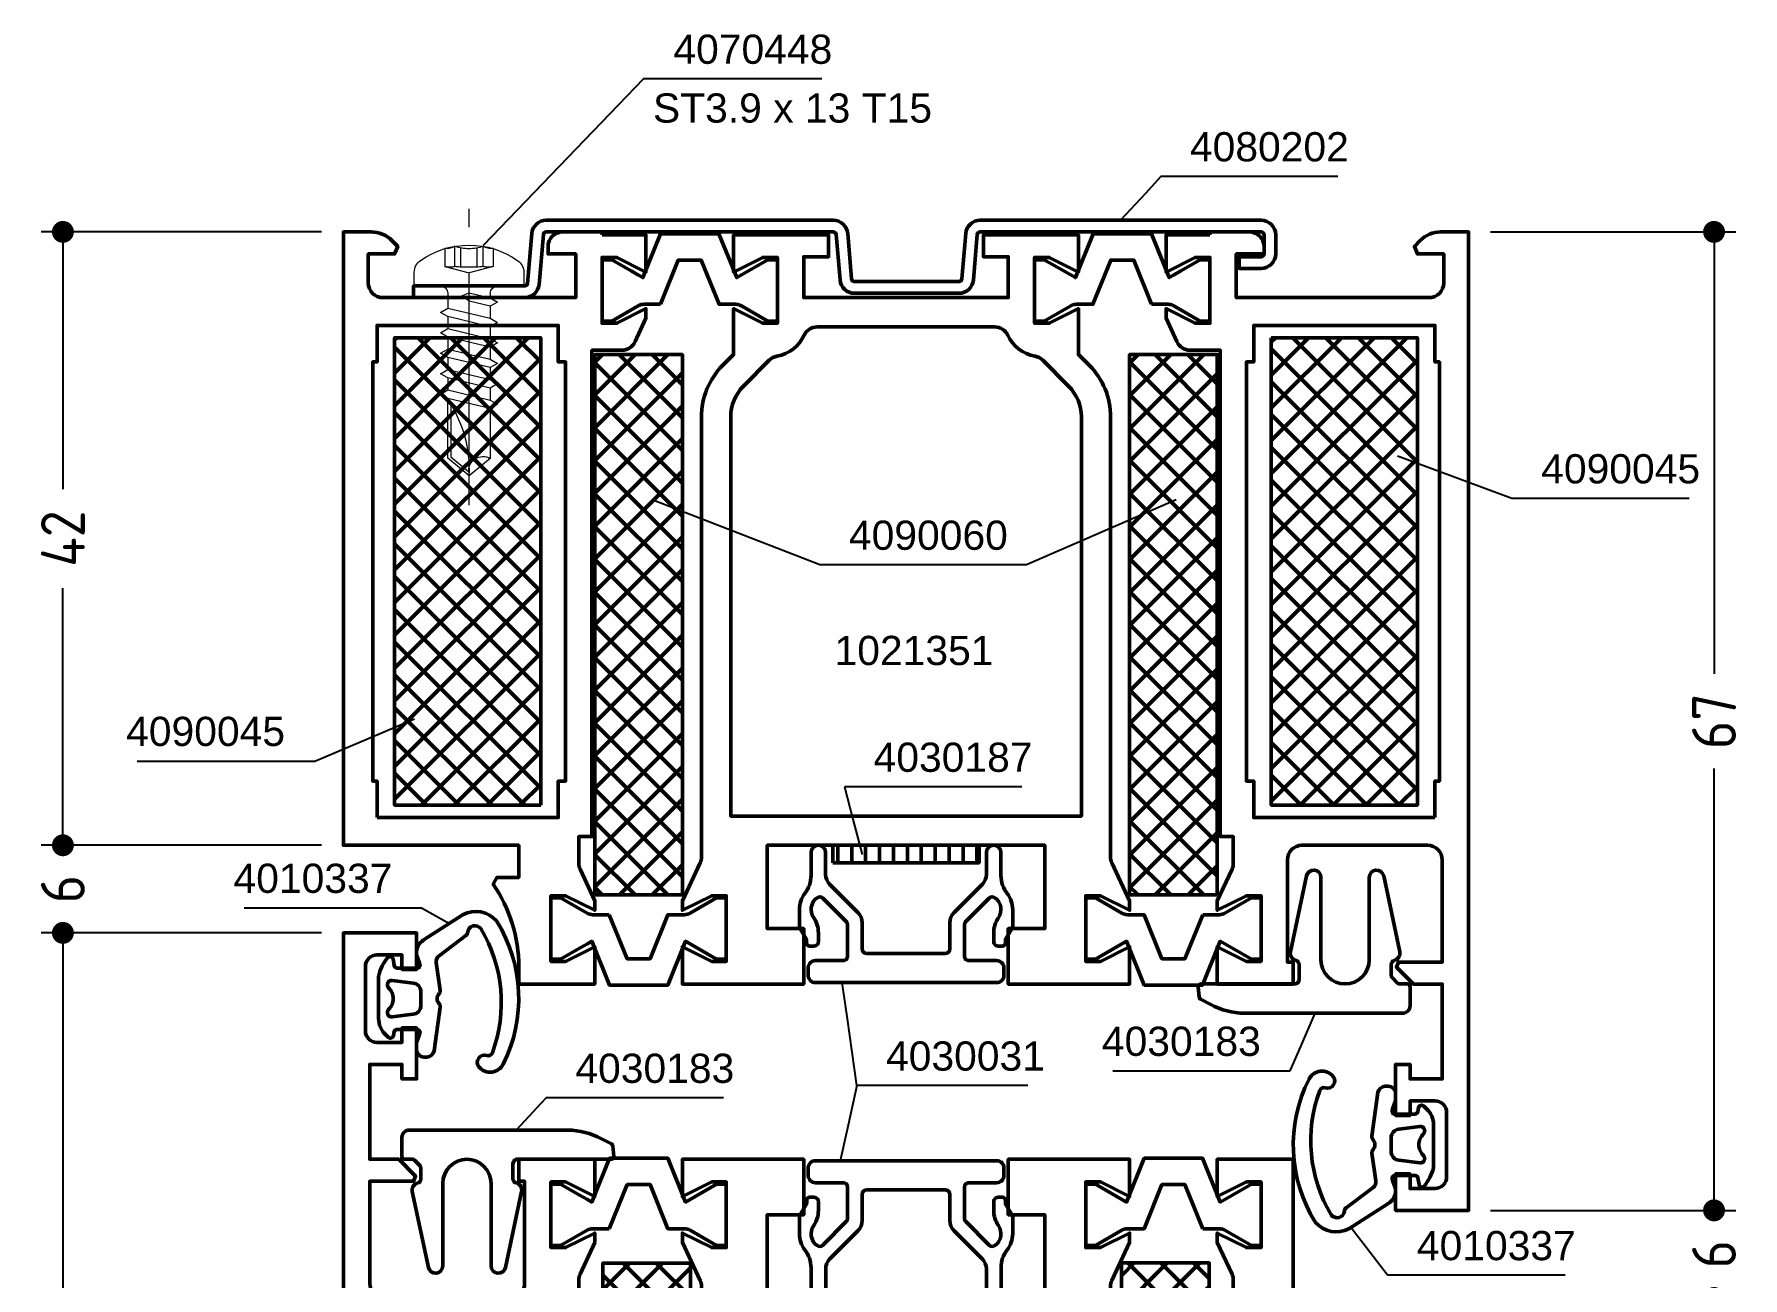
# Model space of a CAD drawing. Header units: millimetres. Extents: x 45 to 163, y 54 to 238.
# Drawn here: x 45.5 to 162.4, y 152.8 to 237.9 of the extents above; entities that cross this region are included whole.
import ezdxf
from ezdxf.enums import TextEntityAlignment as Align

# ---------------------------------------------------------------- set-up
doc = ezdxf.new("R2010")
doc.units = ezdxf.units.MM
doc.linetypes.add('CENTER', pattern=[50.8, 31.75, -6.35, 6.35, -6.35])
doc.linetypes.add('HIDDEN', pattern=[9.525, 6.35, -3.175])
for name, color, linetype, lineweight in [('AM_5', 3, 'Continuous', 25), ('AM_C', 50, 'Continuous', 50), ('AM_S', 80, 'Continuous', 50), ('Cent3', 70, 'CENTER', 18), ('CHide4', 10, 'HIDDEN', 13), ('Cont3', 70, 'Continuous', 18), ('Cont4', 10, 'Continuous', 13)]:
    doc.layers.add(name, color=color, linetype=linetype, lineweight=lineweight)
doc.styles.add('HBS_DIMTEXTSTYLE', font='isocp.shx')
doc.styles.add('SWISSL', font='swissl.ttf')
doc.dimstyles.new('Konstruktionsschnitt 1-1$0', dxfattribs={"dimscale": 0, "dimtxt": 3, "dimasz": 1.5, "dimexe": 1.5, "dimexo": 1.5, "dimgap": 1.5, "dimtad": 0, "dimdsep": 46, "dimtxsty": 'HBS_DIMTEXTSTYLE', "dimblk": 'PUNKT', "dimcen": 0, "dimclrd": 3, "dimclre": 3, "dimclrt": 2, "dimadec": 1, "dimazin": 2, "dimtfac": 0.7, "dimtofl": 0, "dimtmove": 0, "dimatfit": 3, "dimfxl": 0, "dimtolj": 1, "dimtzin": 0, "dimarcsym": 0})

# ---------------------------------------------------------------- blocks, each defined once
blk = doc.blocks.new('ws4070448')
at = {"layer": 'Cent3', "ltscale": 0.5}
blk.add_lwpolyline([(0, -15.02), (0, 5.29)], dxfattribs=at)
at = {"layer": 'CHide4', "ltscale": 0.3}
for p, q in [((-0.97, 1.33), (-0.97, 2.72)), ((-0.56, 1.33), (-0.56, 2.61)), ((0.56, 1.33), (0.56, 2.61)), ((0.97, 1.33), (0.97, 2.72))]:
    blk.add_line(p, q, dxfattribs=at)
for points in [[(-1.65, 2.56), (-1.65, 1.33)], [(1.65, 2.56), (1.65, 1.33)], [(-1.65, 1.33), (0, 0.89)], [(1.65, 1.33), (0, 0.89)]]:
    blk.add_lwpolyline(points, dxfattribs=at)
for centre, radius, start, end in [((-1.59, 3.84), 1.28, 267.2848, 298.8872), ((0, 5.49), 2.94, 250.6988, 289.3012), ((1.59, 3.84), 1.28, 241.1128, 272.7152), ((-1.31, 2.49), 1.21, 253.6643, 286.3357), ((0, 11.41), 10.13, 264.4948, 275.5052), ((1.31, 2.49), 1.21, 253.6643, 286.3357)]:
    blk.add_arc(centre, radius, start, end, dxfattribs=at)
at = {"layer": 'Cont4'}
blk.add_lwpolyline([(3.32, 1.75, 0.314856), (-3.32, 1.75, 0.244912), (-3.75, 0.93), (-3.75, 0), (3.75, 0), (3.75, 0.93, 0.244912), (3.32, 1.75, 0.138291)], format="xyb", dxfattribs=at)
for points in [[(-1.95, -1.1), (-1.45, -1.39), (0, -1.04), (0.5, -0.67), (0, -0.47), (-1.45, -0.81)], [(-1.95, -2.5), (-1.45, -2.79), (1.45, -2.1), (1.95, -1.81), (1.45, -1.52), (-1.45, -2.21)], [(-1.95, -3.9), (-1.45, -4.19), (1.45, -3.5), (1.95, -3.21), (1.45, -2.92), (-1.45, -3.61)], [(-1.95, -5.3), (-1.45, -5.59), (1.45, -4.9), (1.95, -4.61), (1.45, -4.32), (-1.45, -5.01)], [(-1.95, -6.7), (-1.45, -6.99), (1.45, -6.3), (1.95, -6.01), (1.45, -5.72), (-1.45, -6.41)], [(-1.45, -8.39), (1.45, -7.7), (1.95, -7.41), (1.45, -7.12), (-1.45, -7.81), (-1.95, -8.1)]]:
    blk.add_lwpolyline(points, close=True, dxfattribs=at)
for points in [[(-1.45, -0.5), (-1.45, -0.81)], [(1.45, -0.5), (1.45, -1.52)], [(-1.45, -1.39), (-1.45, -2.21)], [(-1.45, -1.39), (-1.45, -2.21)], [(1.45, -2.1), (1.45, -2.92)], [(-1.45, -2.79), (-1.45, -3.61)], [(1.45, -3.5), (1.45, -4.32)], [(-1.45, -4.19), (-1.45, -5.01)], [(-1.45, -5.59), (-1.45, -6.41)], [(1.45, -4.9), (1.45, -5.72)], [(-1.45, -6.99), (-1.45, -7.81)], [(1.45, -6.3), (1.45, -7.12)], [(-1.45, -8.38), (-1.45, -11.81), (0, -13), (1.45, -11.79), (1.45, -7.7)], [(1.24, -8.17), (1.24, -11.7), (0.03, -12.71)]]:
    blk.add_lwpolyline(points, dxfattribs=at)
for centre, radius, start, end in [((-1.95, -0.5), 0.5, 0, 90), ((1.95, -0.5), 0.5, 90, 180), ((8.74, -12.6), 8.74, 146.5114, 182.6031), ((-0.95, -12.64), 0.965, 350.682, 121.1143)]:
    blk.add_arc(centre, radius, start, end, dxfattribs=at)
blk = doc.blocks.new('PUNKT')
at = {"color": 0, "linetype": 'Continuous'}
blk.add_line((-0.5, 0), (-1, 0), dxfattribs=at)
at = {"color": 0, "linetype": 'Continuous', "const_width": 0.5}
blk.add_lwpolyline([(-0.25, 0, 1), (0.25, 0, 1)], format="xyb", close=True, dxfattribs=at)
blk = doc.blocks.new('*D26')
at = {"layer": 'AM_5', "color": 3, "lineweight": -2, "transparency": 16777216}
for p, q in [((65.14, 176.37), (45.94, 176.37)), ((47.44, 174.87), (47.44, 149.44)), ((47.44, 79.87), (47.44, 143.02)), ((65.14, 78.37), (45.94, 78.37))]:
    blk.add_line(p, q, dxfattribs=at)
at = {"layer": 'AM_5', "color": 3, "lineweight": -2, "transparency": 16777216, "xscale": 1.5, "yscale": 1.5, "zscale": 1.5}
for p, rotation in [((47.44, 176.37), 90), ((47.44, 78.37), 270)]:
    blk.add_blockref('PUNKT', p, dxfattribs=dict(at, rotation=rotation))
at = {"layer": 'AM_5', "color": 2, "transparency": 16777216, "insert": (47.44, 146.23), "char_height": 3, "attachment_point": 5, "rotation": 90, "style": 'HBS_DIMTEXTSTYLE'}
blk.add_mtext('\\A1;98', dxfattribs=at)
blk = doc.blocks.new('*S406')
at = {"layer": 'AM_5', "color": 3}
for p, q in [((122.57, 228.17), (121.52, 227.01)), ((134.7, 228.17), (122.57, 228.17))]:
    blk.add_line(p, q, dxfattribs=at)
at = {"layer": 'AM_5', "color": 3, "linetype": 'Continuous'}
blk.add_line((121.52, 227.01), (119.83, 225.17), dxfattribs=at)
at = {"layer": 'AM_5', "color": 2, "insert": (124.57, 229.17), "char_height": 2, "attachment_point": 7, "style": 'SWISSL'}
blk.add_mtext('4080202', dxfattribs=at)
blk = doc.blocks.new('*S407')
at = {"layer": 'AM_5', "color": 3}
for p, q in [((87.17, 234.85), (77.94, 225.24)), ((99.37, 234.85), (87.17, 234.85))]:
    blk.add_line(p, q, dxfattribs=at)
at = {"layer": 'AM_5', "color": 3, "linetype": 'Continuous'}
blk.add_line((77.94, 225.24), (76.21, 223.43), dxfattribs=at)
at = {"layer": 'AM_5', "color": 2, "insert": (89.22, 235.85), "char_height": 2, "attachment_point": 7, "style": 'SWISSL'}
blk.add_mtext('4070448', dxfattribs=at)
blk = doc.blocks.new('ZAHL rechts')
at = {"layer": 'AM_5', "color": 2, "style": 'SWISSL'}
blk.add_attdef('XXX', text='', height=1.5, dxfattribs=at).set_placement((-1.95, -2.5), align=Align.RIGHT)
blk = doc.blocks.new('*S408')
at = {"layer": 'AM_5', "color": 3}
for p, q in [((113.07, 186.37), (100.92, 186.37)), ((100.92, 186.37), (101.5, 184.15))]:
    blk.add_line(p, q, dxfattribs=at)
at = {"layer": 'AM_5', "color": 3, "linetype": 'Continuous'}
blk.add_line((101.5, 184.15), (102.14, 181.73), dxfattribs=at)
at = {"layer": 'AM_5', "color": 2, "insert": (102.92, 187.37), "char_height": 2, "attachment_point": 7, "style": 'SWISSL'}
blk.add_mtext('4030187', dxfattribs=at)
blk = doc.blocks.new('*S409')
at = {"layer": 'AM_5', "color": 3, "linetype": 'Continuous'}
blk.add_line((141.13, 208.14), (138.78, 209.01), dxfattribs=at)
at = {"layer": 'AM_5', "color": 3}
for p, q in [((146.61, 206.12), (141.13, 208.14)), ((158.74, 206.12), (146.61, 206.12))]:
    blk.add_line(p, q, dxfattribs=at)
at = {"layer": 'AM_5', "color": 2, "insert": (148.61, 207.12), "char_height": 2, "attachment_point": 7, "style": 'SWISSL'}
blk.add_mtext('4090045', dxfattribs=at)
blk = doc.blocks.new('*S410')
at = {"layer": 'AM_5', "color": 3, "linetype": 'Continuous'}
blk.add_line((69.19, 190.05), (71.5, 191.03), dxfattribs=at)
at = {"layer": 'AM_5', "color": 3}
for p, q in [((64.67, 188.14), (69.19, 190.05)), ((52.51, 188.14), (64.67, 188.14))]:
    blk.add_line(p, q, dxfattribs=at)
at = {"layer": 'AM_5', "color": 2, "insert": (62.64, 189.14), "char_height": 2, "attachment_point": 9, "style": 'SWISSL'}
blk.add_mtext('4090045', dxfattribs=at)
blk = doc.blocks.new('*S412')
at = {"layer": 'AM_5', "color": 3, "linetype": 'Continuous'}
for p, q in [((101.13, 170.49), (100.78, 172.97)), ((101.18, 163.21), (100.64, 160.77))]:
    blk.add_line(p, q, dxfattribs=at)
at = {"layer": 'AM_5', "color": 3}
for p, q in [((101.77, 165.91), (101.13, 170.49)), ((101.77, 165.91), (101.18, 163.21)), ((113.47, 165.91), (101.77, 165.91))]:
    blk.add_line(p, q, dxfattribs=at)
at = {"layer": 'AM_5', "color": 2, "insert": (103.77, 166.91), "char_height": 2, "attachment_point": 7, "style": 'SWISSL'}
blk.add_mtext('4030031', dxfattribs=at)
blk = doc.blocks.new('*S413')
at = {"layer": 'AM_5', "color": 3}
for p, q in [((59.84, 178.08), (71.99, 178.08)), ((71.99, 178.08), (73.9, 177.02))]:
    blk.add_line(p, q, dxfattribs=at)
at = {"layer": 'AM_5', "color": 2, "insert": (69.99, 179.08), "char_height": 2, "attachment_point": 9, "style": 'SWISSL'}
blk.add_mtext('4010337', dxfattribs=at)
blk = doc.blocks.new('*S414')
at = {"layer": 'AM_5', "color": 3, "linetype": 'Continuous'}
blk.add_line((137.12, 154.21), (135.59, 156.2), dxfattribs=at)
at = {"layer": 'AM_5', "color": 3}
for p, q in [((138.1, 152.93), (137.12, 154.21)), ((150.25, 152.93), (138.1, 152.93))]:
    blk.add_line(p, q, dxfattribs=at)
at = {"layer": 'AM_5', "color": 2, "insert": (140.1, 153.93), "char_height": 2, "attachment_point": 7, "style": 'SWISSL'}
blk.add_mtext('4010337', dxfattribs=at)
blk = doc.blocks.new('*S415')
at = {"layer": 'AM_5', "color": 3}
for p, q in [((80.51, 165.07), (80.17, 164.7)), ((92.65, 165.07), (80.51, 165.07))]:
    blk.add_line(p, q, dxfattribs=at)
at = {"layer": 'AM_5', "color": 3, "linetype": 'Continuous'}
blk.add_line((80.17, 164.7), (78.46, 162.87), dxfattribs=at)
at = {"layer": 'AM_5', "color": 2, "insert": (82.51, 166.07), "char_height": 2, "attachment_point": 7, "style": 'SWISSL'}
blk.add_mtext('4030183', dxfattribs=at)
blk = doc.blocks.new('*S416')
at = {"layer": 'AM_5', "color": 3, "linetype": 'Continuous'}
blk.add_line((132.15, 168.58), (133.15, 170.87), dxfattribs=at)
at = {"layer": 'AM_5', "color": 3}
for p, q in [((131.42, 166.92), (132.15, 168.58)), ((119.29, 166.92), (131.42, 166.92))]:
    blk.add_line(p, q, dxfattribs=at)
at = {"layer": 'AM_5', "color": 2, "insert": (129.42, 167.92), "char_height": 2, "attachment_point": 9, "style": 'SWISSL'}
blk.add_mtext('4030183', dxfattribs=at)
blk = doc.blocks.new('*D54')
at = {"layer": 'AM_5', "color": 3, "lineweight": -2, "transparency": 16777216}
for p, q in [((160.44, 158.87), (160.44, 160.37)), ((145.14, 157.37), (161.94, 157.37)), ((145.14, 151.37), (161.94, 151.37)), ((160.44, 149.87), (160.44, 148.37))]:
    blk.add_line(p, q, dxfattribs=at)
at = {"layer": 'AM_5', "color": 3, "lineweight": -2, "transparency": 16777216, "xscale": 1.5, "yscale": 1.5, "zscale": 1.5}
for p, rotation in [((160.44, 157.37), 270), ((160.44, 151.37), 90)]:
    blk.add_blockref('PUNKT', p, dxfattribs=dict(at, rotation=rotation))
at = {"layer": 'AM_5', "color": 2, "transparency": 16777216, "insert": (160.44, 154.37), "char_height": 3, "attachment_point": 5, "rotation": 90, "style": 'HBS_DIMTEXTSTYLE'}
blk.add_mtext('\\A1;6', dxfattribs=at)
blk = doc.blocks.new('*D55')
at = {"layer": 'AM_5', "color": 3, "lineweight": -2, "transparency": 16777216}
for p, q in [((145.14, 224.37), (161.94, 224.37)), ((160.44, 222.87), (160.44, 194.11)), ((160.44, 158.87), (160.44, 187.63)), ((145.14, 157.37), (161.94, 157.37))]:
    blk.add_line(p, q, dxfattribs=at)
at = {"layer": 'AM_5', "color": 3, "lineweight": -2, "transparency": 16777216, "xscale": 1.5, "yscale": 1.5, "zscale": 1.5}
for p, rotation in [((160.44, 224.37), 90), ((160.44, 157.37), 270)]:
    blk.add_blockref('PUNKT', p, dxfattribs=dict(at, rotation=rotation))
at = {"layer": 'AM_5', "color": 2, "transparency": 16777216, "insert": (160.44, 190.87), "char_height": 3, "attachment_point": 5, "rotation": 90, "style": 'HBS_DIMTEXTSTYLE'}
blk.add_mtext('\\A1;67', dxfattribs=at)
blk = doc.blocks.new('*D56')
at = {"layer": 'AM_5', "color": 3, "lineweight": -2, "transparency": 16777216}
for p, q in [((47.44, 183.87), (47.44, 185.37)), ((65.14, 182.37), (45.94, 182.37)), ((65.14, 176.37), (45.94, 176.37)), ((47.44, 174.87), (47.44, 173.37))]:
    blk.add_line(p, q, dxfattribs=at)
at = {"layer": 'AM_5', "color": 3, "lineweight": -2, "transparency": 16777216, "xscale": 1.5, "yscale": 1.5, "zscale": 1.5}
for p, rotation in [((47.44, 182.37), 270), ((47.44, 176.37), 90)]:
    blk.add_blockref('PUNKT', p, dxfattribs=dict(at, rotation=rotation))
at = {"layer": 'AM_5', "color": 2, "transparency": 16777216, "insert": (47.44, 179.37), "char_height": 3, "attachment_point": 5, "rotation": 90, "style": 'HBS_DIMTEXTSTYLE'}
blk.add_mtext('\\A1;6', dxfattribs=at)
blk = doc.blocks.new('*D57')
at = {"layer": 'AM_5', "color": 3, "lineweight": -2, "transparency": 16777216}
for p, q in [((65.14, 224.37), (45.94, 224.37)), ((47.44, 222.87), (47.44, 206.76)), ((47.44, 183.87), (47.44, 199.98)), ((65.14, 182.37), (45.94, 182.37))]:
    blk.add_line(p, q, dxfattribs=at)
at = {"layer": 'AM_5', "color": 3, "lineweight": -2, "transparency": 16777216, "xscale": 1.5, "yscale": 1.5, "zscale": 1.5}
for p, rotation in [((47.44, 224.37), 90), ((47.44, 182.37), 270)]:
    blk.add_blockref('PUNKT', p, dxfattribs=dict(at, rotation=rotation))
at = {"layer": 'AM_5', "color": 2, "transparency": 16777216, "insert": (47.44, 203.37), "char_height": 3, "attachment_point": 5, "rotation": 90, "style": 'HBS_DIMTEXTSTYLE'}
blk.add_mtext('\\A1;42', dxfattribs=at)
blk = doc.blocks.new('WI1021351')
for points in [[(17.7, 0.2), (17.7, 0), (15, 0, -0.414214), (14, 1), (14, 1.5), (15.9, 1.5), (15.9, 4.5), (2.7, 4.5, 0.414214), (1.7, 3.5), (1.7, 1.5), (3.5, 1.5), (3.71, 0.99), (3.31, 0.59, -0.198912), (1.9, 0), (0, 0), (0, 67), (5, 67), (5, 64.5), (4, 64.5), (4, 65.5), (2.3, 65.5, 0.414214), (1.5, 64.7), (1.5, 60.3, 0.414214), (2.3, 59.5), (4, 59.5), (4, 60.5), (5, 60.5), (5, 57), (4, 57), (4, 58), (1.8, 58), (1.8, 51.5), (3.78, 51.5), (4.94, 50.34), (4.8, 50), (1.8, 50), (1.8, 43, 0.414214), (2.8, 42), (11.4, 42, 0.414214), (12.4, 43), (12.4, 50), (12, 50), (12, 51.5), (17.2, 51.5), (17.2, 48.95), (15.2, 49.95), (14.2, 49.95), (14.2, 45.45), (15.2, 45.45), (17.2, 46.45), (17.2, 45.8), (16.19, 43.64, 0.109518), (16.1, 43.22), (16.1, 41.4), (17, 41.4), (17, 8.1), (19.06, 8.1, -0.294108), (19.97, 7.51), (20.7, 5.9), (20.7, 5.25), (18.7, 6.25), (17.7, 6.25), (17.7, 1.75), (18.7, 1.75), (20.7, 2.75), (20.7, 0.2), (17.7, 0.2)], [(18.19, 46.75), (17.07, 46.75, 0.131652), (16.67, 46.64), (14.86, 45.6), (14.2, 45.6), (14.2, 49.8), (14.86, 49.8), (16.2, 49.02), (16.69, 48.74), (16.99, 48.57), (18.2, 51.57), (22.2, 51.57), (23.41, 48.57), (25.54, 49.8), (26.2, 49.8), (26.2, 45.6), (25.54, 45.6), (23.73, 46.64, 0.131652), (23.33, 46.75), (22.21, 46.75), (20.99, 49.77), (19.41, 49.77)], [(24.5, 12.67, 0.198912), (25.96, 9.13), (26.7, 8.4), (26.7, 5.25), (28.7, 6.25), (29.7, 6.25), (29.7, 1.75), (28.7, 1.75), (26.7, 2.75), (26.7, 0.2), (33.2, 0.2), (33.2, 1.7), (31.5, 1.7), (31.5, 4.5), (45.5, 4.5), (45.5, 1.7), (43.8, 1.7), (43.8, 0.2), (50.3, 0.2), (50.3, 2.75), (48.3, 1.75), (47.3, 1.75), (47.3, 6.25), (48.3, 6.25), (50.3, 5.25), (50.3, 8.4), (51.04, 9.13, 0.198912), (52.5, 12.67), (52.5, 42.79, -0.109518), (52.59, 43.21), (53.8, 45.8), (53.8, 46.45), (51.8, 45.45), (50.8, 45.45), (50.8, 49.95), (51.8, 49.95), (53.8, 48.95), (53.8, 51.5), (45.5, 51.5), (45.5, 47.7), (48, 47.7), (48, 42), (29, 42), (29, 47.7), (31.5, 47.7), (31.5, 51.5), (23.2, 51.5), (23.2, 48.95), (25.2, 49.95), (26.2, 49.95), (26.2, 45.45), (25.2, 45.45), (23.2, 46.45), (23.2, 45.8), (24.41, 43.21, -0.109518), (24.5, 42.79)], [(58.81, 46.75), (59.93, 46.75, -0.131652), (60.33, 46.64), (62.14, 45.6), (62.8, 45.6), (62.8, 49.8), (62.14, 49.8), (60.8, 49.02), (60.31, 48.74), (60.01, 48.57), (58.8, 51.57), (54.8, 51.57), (53.59, 48.57), (51.46, 49.8), (50.8, 49.8), (50.8, 45.6), (51.46, 45.6), (53.27, 46.64, -0.131652), (53.67, 46.75), (54.79, 46.75), (56.02, 49.77), (57.59, 49.77)], [(59.3, 0.2), (59.3, 0), (62, 0, 0.414214), (63, 1), (63, 1.5), (61.1, 1.5), (61.1, 4.5), (74.3, 4.5, -0.414214), (75.3, 3.5), (75.3, 1.5), (73.5, 1.5), (73.29, 0.99), (73.69, 0.58, 0.198912), (75.11, 0), (77, 0), (77, 42), (65, 42), (65, 44.2), (66.5, 44.2), (66.75, 44.67, -0.151177), (65, 50.31), (65, 51.5), (59.8, 51.5), (59.8, 48.95), (61.8, 49.95), (62.8, 49.95), (62.8, 45.45), (61.8, 45.45), (59.8, 46.45), (59.8, 45.8), (60.81, 43.64, -0.109518), (60.9, 43.22), (60.9, 41.4), (60, 41.4), (60, 8.1), (57.94, 8.1, 0.294108), (57.03, 7.51), (56.3, 5.9), (56.3, 5.25), (58.3, 6.25), (59.3, 6.25), (59.3, 1.75), (58.3, 1.75), (56.3, 2.75), (56.3, 0.2), (59.3, 0.2)], [(26.5, 12.67, 0.198912), (27.38, 10.55), (29.14, 8.79, 0.154989), (29.67, 8.51, -0.248244), (31.53, 7.08, 0.293963), (32.44, 6.5), (44.57, 6.5, 0.293963), (45.48, 7.08, -0.248244), (47.33, 8.51, 0.154989), (47.86, 8.79), (49.62, 10.55, 0.198912), (50.5, 12.67), (50.5, 40), (26.5, 40)], [(21.69, 4.95), (20.57, 4.95, -0.131652), (20.17, 5.06), (18.36, 6.1), (17.7, 6.1), (17.7, 1.9), (18.36, 1.9), (19.7, 2.67), (20.19, 2.96), (20.49, 3.13), (21.7, 0.13), (25.7, 0.13), (26.91, 3.13), (29.04, 1.9), (29.7, 1.9), (29.7, 6.1), (29.04, 6.1), (27.23, 5.06, -0.131652), (26.83, 4.95), (25.71, 4.95), (24.49, 1.93), (22.91, 1.93)], [(55.31, 4.95), (56.43, 4.95, 0.131652), (56.83, 5.06), (58.64, 6.1), (59.3, 6.1), (59.3, 1.9), (58.64, 1.9), (57.3, 2.67), (56.81, 2.96), (56.51, 3.13), (55.3, 0.13), (51.3, 0.13), (50.09, 3.13), (47.96, 1.9), (47.3, 1.9), (47.3, 6.1), (47.96, 6.1), (49.77, 5.06, 0.131652), (50.17, 4.95), (51.29, 4.95), (52.52, 1.93), (54.09, 1.93)]]:
    blk.add_lwpolyline(points, format="xyb", close=True)
for points in [[(2.3, 40.1), (2.3, 37.6), (2, 37.6), (2, 8.9), (2.3, 8.9), (2.3, 6.4), (14.7, 6.4), (14.7, 8.9), (15.2, 8.9), (15.2, 37.6), (14.7, 37.6), (14.7, 40.1), (2.3, 40.1)], [(74.7, 40.1), (62.3, 40.1), (62.3, 37.6), (61.8, 37.6), (61.8, 8.9), (62.3, 8.9), (62.3, 6.4), (74.7, 6.4), (74.7, 8.9), (75, 8.9), (75, 37.6), (74.7, 37.6), (74.7, 40.1)]]:
    blk.add_lwpolyline(points, close=True)
blk = doc.blocks.new('WI1021358')
for points in [[(-59.8, 2.2), (-59.8, 1.55), (-61.8, 2.55), (-62.8, 2.55), (-62.8, -1.95), (-61.8, -1.95), (-59.8, -0.95), (-59.8, -3.5), (-65, -3.5), (-65, -2), (-64.6, -2), (-64.6, 5, 0.414214), (-65.6, 6), (-74.2, 6, 0.414214), (-75.2, 5), (-75.2, -2), (-72.2, -2), (-72.06, -2.34), (-73.22, -3.5), (-75.2, -3.5), (-75.2, -10), (-73, -10), (-73, -9), (-72, -9), (-72, -12.5), (-73, -12.5), (-73, -11.5), (-74.7, -11.5, 0.414214), (-75.5, -12.3), (-75.5, -16.7, 0.414214), (-74.7, -17.5), (-73, -17.5), (-73, -16.5), (-72, -16.5), (-72, -19), (-77, -19), (-77, 79), (-72, 79), (-72, 76.5), (-73, 76.5), (-73, 77.5), (-74.7, 77.5, 0.414214), (-75.5, 76.7), (-75.5, 72.3, 0.414214), (-74.7, 71.5), (-73, 71.5), (-73, 72.5), (-72, 72.5), (-72, 69), (-73, 69), (-73, 70), (-75, 70), (-75, 50.5, 0.414214), (-74, 49.5), (-61.1, 49.5), (-61.1, 52.5), (-63, 52.5), (-63, 53, -0.414214), (-62, 54), (-59.3, 54), (-59.3, 53.8), (-56.3, 53.8), (-56.3, 51.25), (-58.3, 52.25), (-59.3, 52.25), (-59.3, 47.75), (-58.3, 47.75), (-56.3, 48.75), (-56.3, 48.1), (-57.03, 46.49, -0.294108), (-57.94, 45.9), (-60, 45.9), (-60, 6.6), (-60.9, 6.6), (-60.9, 4.78, 0.109518), (-60.81, 4.36), (-59.8, 2.2)], [(-55.31, 49.05), (-56.43, 49.05, 0.131652), (-56.83, 48.94), (-58.64, 47.9), (-59.3, 47.9), (-59.3, 52.1), (-58.64, 52.1), (-57.3, 51.33), (-56.81, 51.05), (-56.51, 50.87), (-55.3, 53.88), (-51.3, 53.88), (-50.09, 50.87), (-47.96, 52.1), (-47.3, 52.1), (-47.3, 47.9), (-47.96, 47.9), (-49.77, 48.94, 0.131652), (-50.17, 49.05), (-51.29, 49.05), (-52.51, 52.08), (-54.08, 52.08)], [(-24.5, 41.33, 0.198912), (-25.96, 44.86), (-26.7, 45.6), (-26.7, 48.75), (-28.7, 47.75), (-29.7, 47.75), (-29.7, 52.25), (-28.7, 52.25), (-26.7, 51.25), (-26.7, 53.8), (-33.2, 53.8), (-33.2, 52.3), (-31.5, 52.3), (-31.5, 49.5), (-45.5, 49.5), (-45.5, 52.3), (-43.8, 52.3), (-43.8, 53.8), (-50.3, 53.8), (-50.3, 51.25), (-48.3, 52.25), (-47.3, 52.25), (-47.3, 47.75), (-48.3, 47.75), (-50.3, 48.75), (-50.3, 45.6), (-51.04, 44.86, 0.198912), (-52.5, 41.33), (-52.5, 5.21, -0.109518), (-52.59, 4.79), (-53.8, 2.2), (-53.8, 1.55), (-51.8, 2.55), (-50.8, 2.55), (-50.8, -1.95), (-51.8, -1.95), (-53.8, -0.95), (-53.8, -3.5), (-45.5, -3.5), (-45.5, 0.3), (-48, 0.3), (-48, 6), (-29, 6), (-29, 0.3), (-31.5, 0.3), (-31.5, -3.5), (-23.2, -3.5), (-23.2, -0.95), (-25.2, -1.95), (-26.2, -1.95), (-26.2, 2.55), (-25.2, 2.55), (-23.2, 1.55), (-23.2, 2.2), (-24.41, 4.79, -0.109518), (-24.5, 5.21)], [(-21.69, 49.05), (-20.57, 49.05, -0.131652), (-20.17, 48.94), (-18.36, 47.9), (-17.7, 47.9), (-17.7, 52.1), (-18.36, 52.1), (-19.7, 51.33), (-20.19, 51.05), (-20.49, 50.87), (-21.7, 53.88), (-25.7, 53.88), (-26.91, 50.87), (-29.04, 52.1), (-29.7, 52.1), (-29.7, 47.9), (-29.04, 47.9), (-27.23, 48.94, -0.131652), (-26.83, 49.05), (-25.71, 49.05), (-24.49, 52.08), (-22.91, 52.08)], [(-17.7, 54), (-15, 54, -0.414214), (-14, 53), (-14, 52.5), (-15.9, 52.5), (-15.9, 49.5), (-2.7, 49.5, 0.414214), (-1.7, 50.5), (-1.7, 52.5), (-3.5, 52.5), (-3.71, 53.01), (-3.31, 53.41, -0.198912), (-1.9, 54), (0, 54), (0, 6), (-12, 6), (-12, -3.5), (-17.2, -3.5), (-17.2, -0.95), (-15.2, -1.95), (-14.2, -1.95), (-14.2, 2.55), (-15.2, 2.55), (-17.2, 1.55), (-17.2, 2.2), (-16.19, 4.36, 0.109518), (-16.1, 4.78), (-16.1, 6.6), (-17, 6.6), (-17, 45.9), (-19.06, 45.9, -0.294108), (-19.97, 46.49), (-20.7, 48.1), (-20.7, 48.75), (-18.7, 47.75), (-17.7, 47.75), (-17.7, 52.25), (-18.7, 52.25), (-20.7, 51.25), (-20.7, 53.8), (-17.7, 53.8), (-17.7, 54)], [(-26.5, 8), (-50.5, 8), (-50.5, 41.33, -0.198912), (-49.62, 43.45), (-47.86, 45.21, -0.154989), (-47.33, 45.49, 0.248244), (-45.47, 46.91, -0.293963), (-44.56, 47.5), (-32.43, 47.5, -0.293963), (-31.52, 46.91, 0.248244), (-29.67, 45.49, -0.154989), (-29.14, 45.21), (-27.38, 43.45, -0.198912), (-26.5, 41.33)], [(-58.81, 1.25), (-59.93, 1.25, -0.131652), (-60.33, 1.36), (-62.14, 2.4), (-62.8, 2.4), (-62.8, -1.8), (-62.14, -1.8), (-60.8, -1.03), (-60.31, -0.74), (-60.01, -0.57), (-58.8, -3.57), (-54.8, -3.57), (-53.59, -0.57), (-51.46, -1.8), (-50.8, -1.8), (-50.8, 2.4), (-51.46, 2.4), (-53.27, 1.36, -0.131652), (-53.67, 1.25), (-54.79, 1.25), (-56.01, -1.77), (-57.58, -1.77)], [(-18.19, 1.25), (-17.07, 1.25, 0.131652), (-16.67, 1.36), (-14.86, 2.4), (-14.2, 2.4), (-14.2, -1.8), (-14.86, -1.8), (-16.2, -1.03), (-16.69, -0.74), (-16.99, -0.57), (-18.2, -3.57), (-22.2, -3.57), (-23.41, -0.57), (-25.54, -1.8), (-26.2, -1.8), (-26.2, 2.4), (-25.54, 2.4), (-23.73, 1.36, 0.131652), (-23.33, 1.25), (-22.21, 1.25), (-20.99, -1.77), (-19.41, -1.77)]]:
    blk.add_lwpolyline(points, format="xyb", close=True)
for points in [[(-62.3, 47.6), (-74.7, 47.6), (-74.7, 45.1), (-75, 45.1), (-75, 10.4), (-74.7, 10.4), (-74.7, 7.9), (-62.3, 7.9), (-62.3, 10.4), (-61.8, 10.4), (-61.8, 45.1), (-62.3, 45.1), (-62.3, 47.6)], [(-14.7, 7.9), (-2.3, 7.9), (-2.3, 10.4), (-2, 10.4), (-2, 45.1), (-2.3, 45.1), (-2.3, 47.6), (-14.7, 47.6), (-14.7, 45.1), (-15.2, 45.1), (-15.2, 10.4), (-14.7, 10.4), (-14.7, 7.9)]]:
    blk.add_lwpolyline(points, close=True)
blk = doc.blocks.new('WI4080202')
blk.add_lwpolyline([(-48.32, -0.18), (-48.61, -3.59, -0.388879), (-49.61, -4.5), (-57.2, -4.5), (-57.2, -3.7), (-49.61, -3.7, 0.388879), (-49.41, -3.52), (-49.11, -0.11, -0.388879), (-48.12, 0.8), (-28.48, 0.8, -0.388879), (-27.49, -0.11), (-27.22, -3.22, 0.388879), (-27.02, -3.4), (-19.88, -3.4, 0.388879), (-19.68, -3.22), (-19.41, -0.11, -0.388879), (-18.42, 0.8), (0.8, 0.8, -0.414214), (1.8, -0.2), (1.8, -1.5, -0.414214), (0.8, -2.5), (-0.7, -2.5), (-0.7, -1.7), (0.8, -1.7, 0.414214), (1, -1.5), (1, -0.2, 0.414214), (0.8, 0), (-18.42, 0, 0.388879), (-18.62, -0.18), (-18.89, -3.29, -0.388879), (-19.88, -4.2), (-27.02, -4.2, -0.388879), (-28.01, -3.29), (-28.28, -0.18, 0.388879), (-28.48, 0), (-48.12, 0, 0.388879), (-48.32, -0.18)], format="xyb", close=True)
blk = doc.blocks.new('WI4030187')
h = blk.add_hatch()
h.set_pattern_fill('LINE', color=256, scale=0.3, angle=90)
h.set_pattern_definition([(90, (93.841, 147.6397), (-0.9525, 6e-17), [])])
h.paths.add_polyline_path([(5, 0), (5, 1.2), (-5, 1.2), (-5, 0)])
blk.add_lwpolyline([(5, 1.2), (5, 0), (-5, 0), (-5, 1.2), (5, 1.2)], close=True)
blk = doc.blocks.new('WI4010337')
for points in [[(3, -2.6, -0.059278), (2.91, -2.59, -0.117049), (1.67, -1.96, -0.635393), (1.77, -1.61), (2.23, -1.53, 0.36397), (2.4, -1.33), (2.4, 0.04, 0.520567), (2.13, 0.23), (1.55, 0.02, -0.087489), (1.45, 0), (1.34, 0, -0.254502), (0.5, 0.46), (-1.26, 3.19, -0.346313), (-0.82, 5.48, -0.262362), (8.99, 5.92, -0.532594), (9.19, 4.28, -0.763093), (8.39, 4.81, 0.405422), (8.21, 5.19, 0.226764), (-0.3, 4.4, 0.686875), (-0.04, 3.5, -0.213671), (0.17, 3.38), (1.56, 1.54, 0.272627), (2.03, 1.35), (3.91, 1.62, -0.228564), (4.16, 1.54, 0.398435), (4.84, 1.54, -0.228564), (5.09, 1.62), (8.07, 1.2, -0.373635), (8.5, 0.7), (8.5, 0.5, -0.414214), (8, 0), (7.55, 0, -0.087489), (7.45, 0.02), (6.87, 0.23, 0.520567), (6.6, 0.04), (6.6, -1.33, 0.36397), (6.77, -1.53), (7.03, -1.58, -0.594937), (7.15, -1.91), (6.95, -2.12, -0.208), (5.85, -2.6)], [(4.98, 0.3, -0.378866), (5.57, -0.23), (5.75, -1.66, -0.717695), (5.24, -1.91, 0.421053), (3.76, -1.91, -0.717695), (3.25, -1.66), (3.43, -0.23, -0.378866), (4.02, 0.3)]]:
    blk.add_lwpolyline(points, format="xyb", close=True)
blk = doc.blocks.new('WI4030183')
blk.add_lwpolyline([(7.3, 2, -0.414214), (7.8, 1.5), (7.8, 0.2, -0.414214), (7.6, 0), (7.08, 0, 0.198912), (6.94, -0.06), (6.59, -0.41, 0.198912), (6.5, -0.62), (6.5, -1.33, 0.341999), (6.72, -1.62, -0.401322), (7.09, -2.2), (5.99, -7.4, -0.900845), (5, -7.3), (5, -1.65, 1), (1.7, -1.65), (1.7, -7.3, -0.900845), (0.71, -7.4), (-0.39, -2.2, -0.401322), (-0.03, -1.62, 0.341999), (0.2, -1.33), (0.2, -0.3, 0.445229), (-0.13, 0), (-6.51, 0, -0.445229), (-6.71, 0.22), (-6.64, 0.89, -0.249328), (-6.54, 1.05), (-5.85, 1.41, -0.120826), (-3.54, 2), (7.3, 2)], format="xyb", close=True)
blk = doc.blocks.new('WI4030031')
blk.add_lwpolyline([(6.2, -9.4, 0.414214), (6.7, -8.9), (6.7, -8.4, 0.414214), (6.2, -7.9), (4.3, -7.9, -0.414214), (4, -7.6), (4, -5.44, -0.198912), (4.09, -5.23), (5.7, -3.62, -0.366985), (6.08, -3.59, -0.409938), (6.32, -4.97, 0.152896), (6, -6), (6, -6.6, 0.414214), (6.3, -6.9), (6.6, -6.9, 0.414214), (6.8, -6.7), (6.8, -6.55, -0.131652), (6.84, -6.4), (7.26, -5.67, 0.131652), (7.3, -5.52), (7.3, -4.4, 0.166731), (6.92, -3.3, -0.166731), (6.5, -2.07), (6.5, -0.5, 1), (5.5, -0.5), (5.5, -1.99, -0.198912), (5.21, -2.69), (3.29, -4.61, 0.198912), (3, -5.31), (3, -7.1, -0.414214), (2.7, -7.4), (-2.7, -7.4, -0.414214), (-3, -7.1), (-3, -5.31, 0.198912), (-3.29, -4.61), (-5.21, -2.69, -0.198912), (-5.5, -1.99), (-5.5, -0.5, 1), (-6.5, -0.5), (-6.5, -2.07, -0.166731), (-6.92, -3.3, 0.166731), (-7.3, -4.4), (-7.3, -5.52, 0.131652), (-7.26, -5.67), (-6.84, -6.4, -0.131652), (-6.8, -6.55), (-6.8, -6.7, 0.414214), (-6.6, -6.9), (-6.3, -6.9, 0.414214), (-6, -6.6), (-6, -6, 0.152896), (-6.32, -4.97, -0.409938), (-6.08, -3.59, -0.366985), (-5.7, -3.62), (-4.09, -5.23, -0.198912), (-4, -5.44), (-4, -7.6, -0.414214), (-4.3, -7.9), (-6.2, -7.9, 0.414214), (-6.7, -8.4), (-6.7, -8.9, 0.414214), (-6.2, -9.4), (6.2, -9.4)], format="xyb", close=True)
blk = doc.blocks.new('WI4090045')
h = blk.add_hatch()
h.set_pattern_fill('ANSI37', color=256, scale=0.5, angle=90, style=0)
h.set_pattern_definition([(135, (239.1666, -143.99), (-1.122532, -1.122532), []), (225, (239.1666, -143.99), (1.122532, -1.122532), [])])
h.paths.add_polyline_path([(32.85, -11.2), (32.85, -1.2), (0.85, -1.2), (0.85, -11.2)])
blk.add_lwpolyline([(0.85, -11.2), (0.85, -1.2), (32.85, -1.2), (32.85, -11.2), (0.85, -11.2)], close=True)
blk = doc.blocks.new('WI4090060')
h = blk.add_hatch()
h.set_pattern_fill('ANSI37', color=256, scale=0.5, angle=90, style=0)
h.set_pattern_definition([(135, (232.4666, -129.84), (-1.122532, -1.122532), []), (225, (232.4666, -129.84), (1.122532, -1.122532), [])])
h.paths.add_polyline_path([(0.3, -0.2), (0.3, -6.2), (37.3, -6.2), (37.3, -0.2)])
blk.add_lwpolyline([(37.3, -0.2), (37.3, -6.2), (0.3, -6.2), (0.3, -0.2), (37.3, -0.2)], close=True)
blk = doc.blocks.new('WI4090062')
h = blk.add_hatch()
h.set_pattern_fill('ANSI37', color=256, scale=0.5, angle=90, style=0)
h.set_pattern_definition([(135, (128.208, -172.44), (-1.122532, -1.122532), []), (225, (128.208, -172.44), (1.122532, -1.122532), [])])
h.paths.add_polyline_path([(-42.3, -0.74), (-42.3, -6.74), (-0.3, -6.74), (-0.3, -0.74)])
blk.add_lwpolyline([(-0.3, -0.75), (-0.3, -6.75), (-42.3, -6.75), (-42.3, -0.75), (-0.3, -0.75)], close=True)

msp = doc.modelspace()

# ---------------------------------------------------------------- linework, layer by layer
at = {"layer": 'AM_5', "color": 3}
msp.add_lwpolyline([(123.637, 206.012), (113.389, 201.573), (99.233, 201.573), (87.765, 206.012)], dxfattribs=at)

# ---------------------------------------------------------------- block references
at = {"xscale": -1}
msp.add_blockref('ws4070448', (75.235, 220.667), dxfattribs=at)
at = {"layer": 'AM_5'}
for name in ['*S407', '*S406', '*S409', '*S410', '*S408', '*S413', '*S412', '*S416', '*S415', '*S414']:
    msp.add_blockref(name, (0, 0), dxfattribs=at)
at = {"layer": 'AM_C'}
for name, p in [('WI4080202', (128.64, 224.367)), ('WI4030031', (105.14, 182.369))]:
    msp.add_blockref(name, p, dxfattribs=at)
for name, p, rotation in [('WI4090045', (68.939, 184.269), 90), ('WI4090045', (141.34, 217.967), 270), ('WI4090060', (126.64, 216.267), 270), ('WI4030187', (105.14, 182.369), 180), ('WI4010337', (71.641, 176.366), 270), ('WI4010337', (138.64, 157.367), 90), ('WI4030031', (105.141, 151.367), 180), ('WI4090062', (126.64, 111.467), 270)]:
    msp.add_blockref(name, p, dxfattribs=dict(at, rotation=rotation))
at = {"layer": 'AM_C', "xscale": -1}
for name, p, rotation in [('WI4090060', (83.639, 216.269), 90), ('WI4030183', (131.84, 172.872), 180), ('WI4090062', (83.641, 111.466), 90)]:
    msp.add_blockref(name, p, dxfattribs=dict(at, rotation=rotation))
msp.add_blockref('WI4030183', (78.441, 160.866), dxfattribs=at)
at = {"layer": 'AM_S', "rotation": 180}
msp.add_blockref('WI1021351', (143.64, 224.367), dxfattribs=at)
at = {"layer": 'AM_S', "xscale": -1, "rotation": 180}
msp.add_blockref('WI1021358', (143.64, 157.367), dxfattribs=at)
at = {"layer": 'Cont3'}
ref = msp.add_blockref('ZAHL rechts', (91.672, 234.351), dxfattribs=dict(at, xscale=-1))
ref.add_attrib('XXX', 'ST3.9 x 13 T15', dxfattribs={"layer": 'AM_5', "color": 2, "height": 2, "style": 'SWISSL'}).set_placement((106.92, 231.852), align=Align.RIGHT)

# ---------------------------------------------------------------- texts
at = {"layer": 'AM_5', "color": 2, "char_height": 2, "attachment_point": 7, "style": 'SWISSL'}
for s, insert in [('4090060', (101.233, 202.573)), ('1021351', (100.249, 194.681))]:
    msp.add_mtext(s, dxfattribs=dict(at, insert=insert))

# ---------------------------------------------------------------- dimensions: what is measured, and where the dimension line sits
at = {"layer": 'AM_5'}
for base, p1, p2, picture, middle in [((47.441, 182.369), (66.641, 224.369), (66.639, 182.369), '*D57', (47.441, 203.369)), ((160.441, 157.366), (143.64, 224.367), (143.641, 157.366), '*D55', (160.441, 190.866)), ((47.441, 176.366), (66.641, 182.369), (66.641, 176.366), '*D56', (47.441, 179.368)), ((47.441, 78.366), (66.641, 176.366), (66.641, 78.366), '*D26', (47.441, 146.232)), ((160.441, 151.367), (143.64, 157.367), (143.641, 151.367), '*D54', (160.441, 154.367))]:
    dim = msp.add_linear_dim(base=base, p1=p1, p2=p2, angle=270, dimstyle='Konstruktionsschnitt 1-1$0', override={"dimscale": 1}, dxfattribs=at)
    dim.commit()
    dim.dimension.update_dxf_attribs({"geometry": picture, "text_midpoint": middle, "dimtype": 160})

doc.saveas('drawing.dxf')
